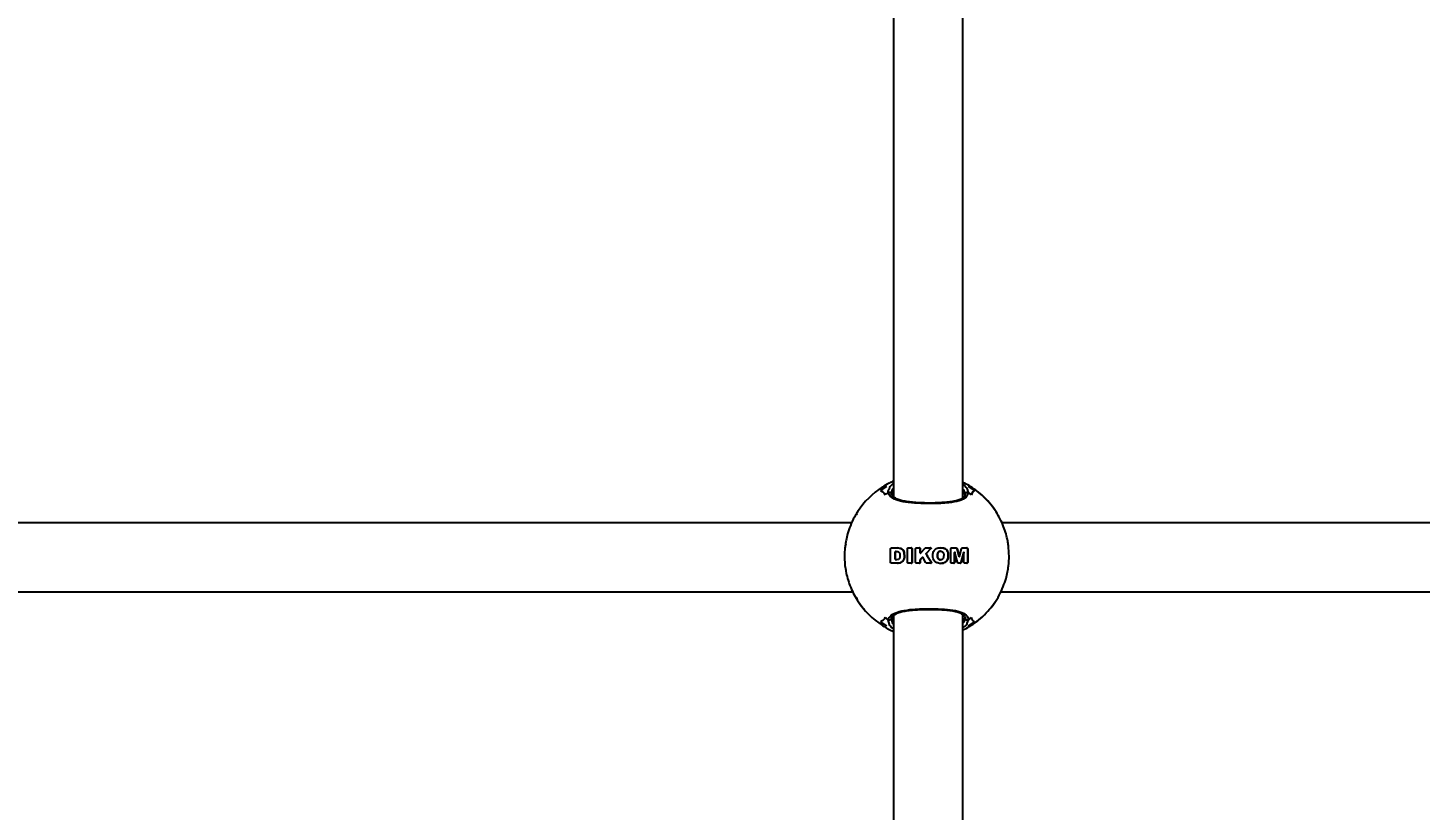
# Model space of a CAD drawing. Header units: millimetres. Extents: x -3650 to 2858, y -2899 to 2376.
# Drawn here: x -303.7 to 18, y 67.3 to 248.1 of the extents above; entities that cross this region are included whole.
import ezdxf

# ---------------------------------------------------------------- set-up
doc = ezdxf.new("R2010")
doc.units = ezdxf.units.MM
doc.layers.add('DIKOM_ОБЪЕКТ', color=7, linetype='Continuous')
doc.layers.add('DIKOM_РАЗМЕР_ЗОНА', color=7, linetype='Continuous')
doc.styles.add('style1', font='arial.ttf', dxfattribs={"width": 0.8})
doc.dimstyles.new('1-50', dxfattribs={"dimtxt": 300, "dimasz": 200, "dimexe": 100, "dimexo": 0, "dimgap": 100, "dimtad": 1, "dimdec": 0, "dimtxsty": 'style1', "dimcen": 0, "dimclrd": 7, "dimclre": 7, "dimadec": 1, "dimazin": 2, "dimtfac": 1, "dimtdec": 0, "dimtmove": 0, "dimatfit": 3, "dimfxl": 0, "dimlwd": 25, "dimlwe": 18, "dimarcsym": 0})

# ---------------------------------------------------------------- blocks, each defined once
blk = doc.blocks.new('*D1')
at = {"layer": 'Defpoints', "color": 0, "transparency": 16777216}
for p in [(-3199.48, 2375.76), (417.74, 2375.76), (57.96, -2124.24)]:
    blk.add_point(p, dxfattribs=at)
at = {"layer": 'DIKOM_РАЗМЕР_ЗОНА', "color": 7, "lineweight": 18, "transparency": 16777216}
for p, q in [((417.74, 2375.76), (-3299.48, 2375.76)), ((57.96, -2124.24), (-3299.48, -2124.24))]:
    blk.add_line(p, q, dxfattribs=at)
at = {"layer": 'DIKOM_РАЗМЕР_ЗОНА', "color": 7, "lineweight": 25, "transparency": 16777216}
blk.add_line((-3199.48, -1924.24), (-3199.48, 2175.76), dxfattribs=at)
at = {"layer": 'DIKOM_РАЗМЕР_ЗОНА', "color": 7, "transparency": 16777216}
for points in [[(-3232.81, 2175.76), (-3166.14, 2175.76), (-3199.48, 2375.76)], [(-3232.81, -1924.24), (-3166.14, -1924.24), (-3199.48, -2124.24)]]:
    blk.add_solid(points, dxfattribs=at)
at = {"layer": 'DIKOM_РАЗМЕР_ЗОНА', "color": 0, "transparency": 16777216, "insert": (-3452.65, 125.76), "char_height": 300, "attachment_point": 5, "rotation": 90, "style": 'style1'}
blk.add_mtext('4500', dxfattribs=at)

msp = doc.modelspace()

# ---------------------------------------------------------------- linework, layer by layer
at = {"layer": 'DIKOM_ОБЪЕКТ'}
for p, q in [((-103.67, 412.34), (-103.67, 139.7)), ((-87.67, 139.51), (-87.67, 412.53)), ((-104.13, 140.36), (-104.14, 140.55)), ((-87.17, 140.22), (-87.2, 140.31)), ((-86.69, 141.47), (-86.41, 140.7)), ((-112.15, 135.78), (-112.23, 135.52)), ((-111.88, 136.41), (-112.06, 136.13)), ((-111.99, 136.27), (-112.04, 136.11)), ((-113.33, 133.76), (-378.67, 133.76)), ((186.67, 133.76), (-78.67, 133.76)), ((-104.41, 127.78), (-104.31, 127.89)), ((-104.41, 124.61), (-104.41, 127.73)), ((-104.31, 127.89), (-104.2, 127.93)), ((-104.2, 127.93), (-104.11, 127.93)), ((-104.11, 127.93), (-102.77, 127.93)), ((-103.3, 126.94), (-103.3, 125.41)), ((-103.3, 125.41), (-103.3, 126.94)), ((-103.3, 126.94), (-103.3, 126.94)), ((-103.06, 127.14), (-103.06, 127.14)), ((-103.05, 127.14), (-102.87, 127.13)), ((-103.04, 127.14), (-103.04, 127.14)), ((-102.77, 127.93), (-102.06, 127.83)), ((-102.06, 127.83), (-102.77, 127.93)), ((-102.46, 126.98), (-102.37, 126.87)), ((-102.06, 127.83), (-101.91, 127.77)), ((-101.91, 127.77), (-102.06, 127.83)), ((-102.06, 127.83), (-102.06, 127.83)), ((-101.91, 127.77), (-101.39, 127.31)), ((-101.4, 127.31), (-101.91, 127.77)), ((-101.91, 127.77), (-101.91, 127.77)), ((-101.2, 126.87), (-101.4, 127.31)), ((-101.4, 127.31), (-101.39, 127.31)), ((-101.39, 127.31), (-101.2, 126.87)), ((-101.25, 125.31), (-101.12, 125.89)), ((-101.12, 125.89), (-101.24, 125.31)), ((-101.2, 126.87), (-101.12, 125.89)), ((-101.12, 125.89), (-101.2, 126.87)), ((-101.2, 126.87), (-101.2, 126.87)), ((-101.12, 125.89), (-101.12, 125.89)), ((-100.49, 124.61), (-100.49, 127.73)), ((-100.29, 127.93), (-99.59, 127.93)), ((-99.39, 127.73), (-99.39, 124.61)), ((-99.39, 124.61), (-99.39, 127.73)), ((-99.39, 127.73), (-99.39, 127.73)), ((-98.59, 124.61), (-98.59, 127.74)), ((-98.39, 127.93), (-97.7, 127.93)), ((-97.5, 127.73), (-97.5, 126.8)), ((-97.5, 126.8), (-97.5, 127.73)), ((-97.5, 127.73), (-97.5, 127.73)), ((-97.5, 126.8), (-97.5, 126.8)), ((-97.43, 126.73), (-97.42, 126.73)), ((-97.36, 126.76), (-96.48, 127.78)), ((-97.07, 125.71), (-97.36, 125.41)), ((-97.36, 125.41), (-97.07, 125.71)), ((-97.07, 125.71), (-97.07, 125.71)), ((-96.97, 125.76), (-96.97, 125.76)), ((-96.28, 124.59), (-96.84, 125.68)), ((-96.15, 127.93), (-95.11, 127.93)), ((-96.09, 126.44), (-96.09, 126.44)), ((-96.06, 126.75), (-95.05, 127.79)), ((-96.06, 126.75), (-96.05, 126.75)), ((-95.05, 127.79), (-96.05, 126.75)), ((-95.05, 127.79), (-95.05, 127.79)), ((-93.52, 126.53), (-93.52, 125.81)), ((-93.52, 126.53), (-93.52, 126.53)), ((-93.52, 125.81), (-93.52, 126.53)), ((-93.52, 125.81), (-93.4, 125.46)), ((-93.52, 125.81), (-93.52, 125.81)), ((-93.39, 125.46), (-93.52, 125.81)), ((-93.4, 125.46), (-93.39, 125.46)), ((-93.35, 126.94), (-93.35, 126.94)), ((-93.08, 127.13), (-93.08, 127.13)), ((-92.82, 127.18), (-92.82, 127.18)), ((-92.14, 127.91), (-92.81, 127.95)), ((-92.11, 125.81), (-92.23, 125.45)), ((-92.14, 127.91), (-92.14, 127.91)), ((-92.1, 126.45), (-92.11, 125.81)), ((-91.1, 126.87), (-91.1, 126.87)), ((-90.44, 124.61), (-90.44, 127.73)), ((-90.24, 127.93), (-89.23, 127.93)), ((-89.57, 124.61), (-89.57, 126.9)), ((-89.57, 126.9), (-89.56, 126.9)), ((-89.56, 126.9), (-89.56, 124.61)), ((-89.54, 126.92), (-89.54, 126.92)), ((-88.94, 124.61), (-89.51, 126.9)), ((-88.54, 125.98), (-88.99, 127.74)), ((-88.98, 127.74), (-88.53, 125.98)), ((-88.54, 125.98), (-88.53, 125.98)), ((-88.49, 125.95), (-88.49, 125.95)), ((-88.44, 125.98), (-88, 127.74)), ((-87.47, 126.9), (-88.05, 124.61)), ((-88.05, 124.61), (-87.47, 126.9)), ((-87.75, 127.93), (-86.75, 127.93)), ((-87.47, 126.9), (-87.47, 126.9)), ((-87.44, 126.92), (-87.45, 126.92)), ((-87.42, 124.61), (-87.42, 126.9)), ((-86.56, 127.73), (-86.55, 124.61)), ((-86.56, 124.61), (-86.56, 127.73)), ((-86.56, 127.73), (-86.56, 127.73)), ((-104.4, 124.56), (-104.41, 124.61)), ((-104.19, 124.42), (-104.32, 124.47)), ((-104.11, 124.41), (-104.19, 124.42)), ((-102.76, 124.41), (-104.11, 124.41)), ((-103.3, 125.41), (-103.3, 125.41)), ((-103.07, 125.21), (-103.07, 125.21)), ((-102.67, 125.24), (-103.05, 125.21)), ((-103.04, 125.21), (-103.04, 125.21)), ((-102.63, 124.42), (-102.76, 124.41)), ((-102.75, 124.41), (-102.63, 124.42)), ((-102.1, 124.51), (-102.63, 124.42)), ((-102.63, 124.42), (-102.11, 124.51)), ((-102.63, 124.42), (-102.63, 124.42)), ((-102.11, 124.51), (-102.1, 124.51)), ((-101.25, 125.31), (-101.24, 125.31)), ((-99.59, 124.41), (-100.29, 124.41)), ((-99.39, 124.61), (-99.39, 124.61)), ((-97.7, 124.41), (-98.39, 124.41)), ((-97.5, 125.07), (-97.5, 124.61)), ((-97.5, 124.61), (-97.5, 125.07)), ((-97.5, 125.07), (-97.5, 125.07)), ((-97.5, 124.61), (-97.5, 124.61)), ((-97.36, 125.41), (-97.36, 125.41)), ((-95.05, 124.41), (-95.99, 124.41)), ((-94.96, 124.58), (-94.96, 124.58)), ((-92.84, 125.16), (-92.83, 125.16)), ((-92.8, 124.35), (-92.13, 124.44)), ((-92.13, 124.44), (-92.13, 124.44)), ((-91.13, 125.4), (-91.12, 125.4)), ((-89.76, 124.41), (-90.24, 124.41)), ((-89.57, 124.61), (-89.56, 124.61)), ((-88.29, 124.41), (-88.69, 124.41)), ((-88.05, 124.61), (-88.05, 124.61)), ((-86.75, 124.41), (-87.23, 124.41)), ((-86.56, 124.61), (-86.55, 124.61)), ((-378.92, 117.76), (-113.11, 117.76)), ((-112.23, 116.52), (-112.15, 116.26)), ((-112.04, 115.93), (-111.99, 115.77)), ((-78.92, 117.76), (186.89, 117.76)), ((-104.61, 110.25), (-104.89, 111.34)), ((-104.09, 111.56), (-104.07, 111.48)), ((-103.67, 112.34), (-103.67, -160.3)), ((-87.67, -160.49), (-87.67, 112.53)), ((-87.2, 111.73), (-87.17, 111.82)), ((-86.41, 111.34), (-86.73, 110.53)), ((-85.84, 110.01), (-86.35, 109.94)), ((-85.76, 110.3), (-85.76, 110.02))]:
    msp.add_line(p, q, dxfattribs=at)
for centre, radius, start, end in [((-95.99, 126.03), 18.99, 122.6654, 147.3703), ((-95.83, 126.02), 18.67, 120.5919, 125.6266), ((-95.85, 126.02), 18.67, 54.3734, 59.4081), ((-96.01, 126.03), 19, 32.6309, 57.3335), ((-95.64, 126.02), 17.35, 122.2282, 125.0545), ((-95.7, 125.96), 17.41, 54.9553, 57.7708), ((-95.99, 126.01), 19, 212.6307, 237.3324), ((-96.01, 126.01), 19, 302.6687, 327.3681), ((-95.88, 125.95), 18.59, 234.3625, 239.4191), ((-95.6, 126.07), 17.41, 234.9436, 237.7604), ((-95.73, 126.12), 17.47, 302.2403, 305.0469), ((-95.81, 125.95), 18.59, 300.5809, 305.6375)]:
    msp.add_arc(centre, radius, start, end, dxfattribs=at)
for points, knots in [([(-103.67, 143.36), (-104.01, 143.22), (-104.96, 142.84), (-105.82, 142.28), (-106.37, 141.92)], [0, 0, 0, 0, 0.361704, 1, 1, 1, 1]), ([(-104.89, 140.7), (-104.9, 140.74), (-104.96, 141.11), (-104.75, 141.5), (-104.56, 141.85)], [0, 0, 0, 0, 0.112862, 1, 1, 1, 1]), ([(-104.56, 141.85), (-104.54, 141.94), (-104.47, 142.26), (-104, 142.57), (-103.67, 142.79)], [0, 0, 0, 0, 0.28363, 1, 1, 1, 1]), ([(-103.67, 141.78), (-103.7, 141.75), (-104.17, 141.35), (-104.14, 140.93), (-104.12, 140.54)], [0, 0, 0, 0, 0.071306, 1, 1, 1, 1]), ([(-85.83, 142.04), (-85.94, 142.12), (-86.51, 142.53), (-87.15, 142.83), (-87.67, 143.07)], [0, 0, 0, 0, 0.19106, 1, 1, 1, 1]), ([(-87.67, 142.57), (-87.31, 142.31), (-86.81, 141.94), (-86.71, 141.57), (-86.69, 141.47)], [0, 0, 0, 0, 0.711228, 1, 1, 1, 1]), ([(-76.99, 126.02), (-77.02, 126.85), (-77.07, 128.01), (-77.34, 129.72), (-77.68, 131.18), (-78.24, 132.88), (-79.01, 134.61), (-80, 136.34), (-81.21, 138.02), (-82.65, 139.6), (-84.19, 140.97), (-85.31, 141.71), (-85.83, 142.04)], [0, 0, 0, 0, 0.129766, 0.183149, 0.271798, 0.364324, 0.464037, 0.568646, 0.677258, 0.789171, 0.903896, 1, 1, 1, 1]), ([(-106.71, 141.2), (-106.53, 141.12), (-106.15, 140.96), (-105.79, 140.47), (-105.6, 140.22)], [0, 0, 0, 0, 0.49657, 1, 1, 1, 1]), ([(-105.6, 140.22), (-105.78, 140.47), (-106.15, 140.96), (-106.52, 141.12), (-106.71, 141.2)], [0, 0, 0, 0, 0.496482, 1, 1, 1, 1]), ([(-104.16, 140.38), (-104.16, 140.39), (-104.17, 140.47), (-104.25, 140.59), (-104.39, 140.71), (-104.56, 140.77), (-104.73, 140.77), (-104.83, 140.73), (-104.88, 140.7), (-104.89, 140.7)], [0, 0, 0, 0, 0.031893, 0.241152, 0.444815, 0.634216, 0.810292, 0.979985, 1, 1, 1, 1]), ([(-104.89, 140.7), (-104.84, 140.72), (-104.75, 140.77), (-104.58, 140.77), (-104.43, 140.73), (-104.29, 140.64), (-104.19, 140.5), (-104.14, 140.35), (-104.13, 140.26), (-104.13, 140.22)], [0, 0, 0, 0, 0.145424, 0.290806, 0.434621, 0.582097, 0.738533, 0.906205, 1, 1, 1, 1]), ([(-86.41, 140.7), (-86.51, 140.32), (-86.71, 139.56), (-88.35, 138.77), (-90.55, 138.38), (-93.08, 138.19), (-95.83, 138.14), (-98.9, 138.25), (-101.6, 138.56), (-103.62, 139.17), (-104.64, 139.94), (-104.83, 140.5), (-104.89, 140.7)], [0, 0, 0, 0, 0.111434, 0.22936, 0.339014, 0.410112, 0.516711, 0.623258, 0.729393, 0.834803, 0.941413, 1, 1, 1, 1]), ([(-95.5, 138.3), (-95.57, 138.3), (-96.18, 138.3), (-97.35, 138.33), (-98.93, 138.42), (-100.39, 138.58), (-101.66, 138.81), (-102.69, 139.12), (-103.46, 139.49), (-103.93, 139.9), (-104.13, 140.17), (-104.13, 140.34), (-104.13, 140.36)], [0, 0, 0, 0, 0.014273, 0.137226, 0.259484, 0.380698, 0.501412, 0.620166, 0.738564, 0.856338, 0.978306, 1, 1, 1, 1]), ([(-87.2, 140.19), (-87.2, 140.14), (-87.21, 139.96), (-87.41, 139.68), (-87.9, 139.3), (-88.68, 138.96), (-89.74, 138.7), (-91.02, 138.5), (-92.47, 138.38), (-93.99, 138.31), (-95.02, 138.3), (-95.5, 138.3)], [0, 0, 0, 0, 0.050539, 0.174305, 0.287663, 0.408262, 0.528488, 0.6474, 0.76978, 0.89136, 1, 1, 1, 1]), ([(-87.2, 140.31), (-87.19, 140.66), (-87.19, 141.06), (-87.62, 141.46), (-87.67, 141.5)], [0, 0, 0, 0, 0.884631, 1, 1, 1, 1]), ([(-86.41, 140.7), (-86.46, 140.72), (-86.55, 140.77), (-86.72, 140.77), (-86.87, 140.73), (-87.01, 140.64), (-87.11, 140.5), (-87.16, 140.35), (-87.17, 140.26), (-87.17, 140.22)], [0, 0, 0, 0, 0.145332, 0.290723, 0.434652, 0.582137, 0.738517, 0.906199, 1, 1, 1, 1]), ([(-87.17, 140.22), (-87.16, 140.29), (-87.15, 140.42), (-87.05, 140.59), (-86.91, 140.71), (-86.74, 140.77), (-86.57, 140.77), (-86.47, 140.73), (-86.42, 140.7), (-86.41, 140.7)], [0, 0, 0, 0, 0.177696, 0.355461, 0.528473, 0.689368, 0.838835, 0.983091, 1, 1, 1, 1]), ([(-85.7, 140.22), (-85.58, 140.47), (-85.34, 140.96), (-85.1, 141.12), (-84.98, 141.2)], [0, 0, 0, 0, 0.496482, 1, 1, 1, 1]), ([(-84.98, 141.2), (-85.1, 141.12), (-85.34, 140.96), (-85.58, 140.47), (-85.7, 140.22)], [0, 0, 0, 0, 0.49657, 1, 1, 1, 1]), ([(-112.06, 136.13), (-112.29, 135.77), (-112.92, 134.8), (-113.67, 133.13), (-114.28, 131.32), (-114.63, 129.93), (-114.74, 129.17), (-114.78, 128.91)], [0, 0, 0, 0, 0.164442, 0.445198, 0.703329, 0.900364, 1, 1, 1, 1]), ([(-114.73, 128.9), (-114.8, 128.58), (-114.99, 127.69), (-115.02, 125.7), (-114.97, 123.92), (-114.75, 122.99), (-114.73, 122.89)], [0, 0, 0, 0, 0.172979, 0.481715, 0.944279, 1, 1, 1, 1]), ([(-104.41, 127.73), (-104.41, 127.74), (-104.41, 127.76), (-104.41, 127.78), (-104.41, 127.78)], [0, 0, 0, 0, 0.536755, 1, 1, 1, 1]), ([(-103.05, 127.14), (-103.09, 127.13), (-103.16, 127.13), (-103.23, 127.08), (-103.28, 127.01), (-103.3, 126.96), (-103.3, 126.94)], [0, 0, 0, 0, 0.32371, 0.603377, 0.807559, 1, 1, 1, 1]), ([(-103.3, 126.94), (-103.29, 126.96), (-103.28, 127.01), (-103.24, 127.07), (-103.18, 127.11), (-103.11, 127.14), (-103.07, 127.14), (-103.05, 127.14)], [0, 0, 0, 0, 0.193598, 0.386621, 0.591801, 0.825375, 1, 1, 1, 1]), ([(-102.87, 127.13), (-102.77, 127.11), (-102.62, 127.08), (-102.5, 127), (-102.46, 126.98)], [0, 0, 0, 0, 0.70916, 1, 1, 1, 1]), ([(-102.27, 125.66), (-102.29, 125.6), (-102.31, 125.52), (-102.36, 125.45), (-102.38, 125.43)], [0, 0, 0, 0, 0.688519, 1, 1, 1, 1]), ([(-102.37, 126.87), (-102.33, 126.8), (-102.28, 126.71), (-102.26, 126.61), (-102.26, 126.59)], [0, 0, 0, 0, 0.78601, 1, 1, 1, 1]), ([(-102.26, 126.59), (-102.24, 126.33), (-102.21, 126.02), (-102.26, 125.71), (-102.27, 125.66)], [0, 0, 0, 0, 0.82795, 1, 1, 1, 1]), ([(-100.49, 127.73), (-100.49, 127.76), (-100.48, 127.8), (-100.45, 127.86), (-100.4, 127.9), (-100.34, 127.93), (-100.3, 127.93), (-100.29, 127.93)], [0, 0, 0, 0, 0.210795, 0.4216, 0.633184, 0.854192, 1, 1, 1, 1]), ([(-99.39, 127.73), (-99.4, 127.76), (-99.4, 127.8), (-99.44, 127.86), (-99.5, 127.91), (-99.55, 127.93), (-99.59, 127.93), (-99.6, 127.93)], [0, 0, 0, 0, 0.219399, 0.438667, 0.666464, 0.90386, 1, 1, 1, 1]), ([(-99.59, 127.93), (-99.57, 127.93), (-99.52, 127.92), (-99.45, 127.88), (-99.41, 127.82), (-99.39, 127.77), (-99.39, 127.74), (-99.39, 127.73)], [0, 0, 0, 0, 0.241162, 0.481971, 0.722291, 0.953796, 1, 1, 1, 1]), ([(-98.59, 127.74), (-98.59, 127.76), (-98.59, 127.8), (-98.55, 127.86), (-98.51, 127.9), (-98.45, 127.93), (-98.41, 127.93), (-98.39, 127.93)], [0, 0, 0, 0, 0.207845, 0.416015, 0.622503, 0.831097, 1, 1, 1, 1]), ([(-97.7, 127.93), (-97.68, 127.93), (-97.63, 127.92), (-97.57, 127.89), (-97.52, 127.83), (-97.5, 127.78), (-97.5, 127.74), (-97.5, 127.73)], [0, 0, 0, 0, 0.229046, 0.457911, 0.688228, 0.917247, 1, 1, 1, 1]), ([(-97.5, 127.73), (-97.51, 127.76), (-97.51, 127.8), (-97.55, 127.87), (-97.61, 127.91), (-97.66, 127.93), (-97.69, 127.93), (-97.7, 127.93)], [0, 0, 0, 0, 0.224388, 0.448663, 0.676062, 0.906253, 1, 1, 1, 1]), ([(-97.5, 126.8), (-97.49, 126.8), (-97.49, 126.78), (-97.48, 126.76), (-97.47, 126.74), (-97.44, 126.73), (-97.42, 126.73), (-97.39, 126.73), (-97.38, 126.74), (-97.37, 126.75), (-97.36, 126.76)], [0, 0, 0, 0, 0.130932, 0.26179, 0.394537, 0.527876, 0.662758, 0.79739, 0.931252, 1, 1, 1, 1]), ([(-97.43, 126.73), (-97.43, 126.73), (-97.44, 126.73), (-97.46, 126.73), (-97.48, 126.75), (-97.49, 126.77), (-97.5, 126.79), (-97.5, 126.8), (-97.5, 126.8)], [0, 0, 0, 0, 0.053813, 0.263313, 0.473937, 0.68415, 0.89235, 1, 1, 1, 1]), ([(-96.84, 125.68), (-96.85, 125.69), (-96.87, 125.72), (-96.91, 125.75), (-96.96, 125.76), (-97.01, 125.75), (-97.04, 125.74), (-97.06, 125.72), (-97.07, 125.71)], [0, 0, 0, 0, 0.179988, 0.359914, 0.540863, 0.723386, 0.906539, 1, 1, 1, 1]), ([(-97.07, 125.71), (-97.06, 125.72), (-97.03, 125.75), (-97, 125.76), (-96.97, 125.76), (-96.97, 125.76)], [0, 0, 0, 0, 0.431018, 0.863031, 1, 1, 1, 1]), ([(-96.48, 127.78), (-96.44, 127.82), (-96.36, 127.89), (-96.24, 127.93), (-96.17, 127.93), (-96.15, 127.93)], [0, 0, 0, 0, 0.427664, 0.855237, 1, 1, 1, 1]), ([(-96.09, 126.44), (-96.1, 126.47), (-96.13, 126.52), (-96.13, 126.62), (-96.1, 126.7), (-96.07, 126.74), (-96.06, 126.75)], [0, 0, 0, 0, 0.274156, 0.548396, 0.822467, 1, 1, 1, 1]), ([(-96.05, 126.75), (-96.07, 126.73), (-96.11, 126.68), (-96.13, 126.58), (-96.12, 126.5), (-96.1, 126.46), (-96.09, 126.44)], [0, 0, 0, 0, 0.273565, 0.546937, 0.820653, 1, 1, 1, 1]), ([(-96.09, 126.44), (-95.9, 126.13), (-95.52, 125.51), (-95.14, 124.89), (-94.96, 124.58)], [0, 0, 0, 0, 0.498613, 1, 1, 1, 1]), ([(-94.96, 124.58), (-95.15, 124.89), (-95.52, 125.51), (-95.9, 126.13), (-96.09, 126.44)], [0, 0, 0, 0, 0.498624, 1, 1, 1, 1]), ([(-95.11, 127.93), (-95.1, 127.93), (-95.08, 127.93), (-95.06, 127.91), (-95.04, 127.89), (-95.03, 127.86), (-95.02, 127.84), (-95.03, 127.81), (-95.04, 127.8), (-95.05, 127.79)], [0, 0, 0, 0, 0.147035, 0.294418, 0.441667, 0.590291, 0.739832, 0.889936, 1, 1, 1, 1]), ([(-95.05, 127.79), (-95.05, 127.8), (-95.03, 127.81), (-95.03, 127.84), (-95.03, 127.87), (-95.04, 127.9), (-95.07, 127.92), (-95.09, 127.93), (-95.11, 127.93), (-95.11, 127.93)], [0, 0, 0, 0, 0.149024, 0.298654, 0.448431, 0.598717, 0.747911, 0.896216, 1, 1, 1, 1]), ([(-94.54, 125.5), (-94.58, 125.85), (-94.64, 126.31), (-94.56, 126.75), (-94.54, 126.85)], [0, 0, 0, 0, 0.776361, 1, 1, 1, 1]), ([(-94.54, 126.85), (-94.48, 127.02), (-94.35, 127.34), (-94, 127.69), (-93.72, 127.82), (-93.58, 127.88)], [0, 0, 0, 0, 0.356973, 0.695153, 1, 1, 1, 1]), ([(-93.68, 124.51), (-93.82, 124.57), (-94.1, 124.71), (-94.4, 125.07), (-94.49, 125.36), (-94.54, 125.5)], [0, 0, 0, 0, 0.337021, 0.674134, 1, 1, 1, 1]), ([(-93.58, 127.88), (-93.27, 127.94), (-92.78, 128.04), (-92.31, 127.94), (-92.14, 127.91)], [0, 0, 0, 0, 0.646386, 1, 1, 1, 1]), ([(-93.35, 126.94), (-93.4, 126.85), (-93.48, 126.72), (-93.51, 126.58), (-93.52, 126.53)], [0, 0, 0, 0, 0.667172, 1, 1, 1, 1]), ([(-93.52, 126.53), (-93.49, 126.62), (-93.46, 126.77), (-93.37, 126.9), (-93.35, 126.94)], [0, 0, 0, 0, 0.66713, 1, 1, 1, 1]), ([(-93.4, 125.46), (-93.35, 125.4), (-93.25, 125.28), (-93.05, 125.18), (-92.9, 125.17), (-92.84, 125.16)], [0, 0, 0, 0, 0.346881, 0.693692, 1, 1, 1, 1]), ([(-92.77, 125.16), (-92.85, 125.16), (-93, 125.16), (-93.22, 125.27), (-93.34, 125.38), (-93.39, 125.45), (-93.39, 125.46)], [0, 0, 0, 0, 0.320706, 0.641466, 0.96102, 1, 1, 1, 1]), ([(-93.08, 127.13), (-93.15, 127.09), (-93.25, 127.04), (-93.33, 126.96), (-93.35, 126.94)], [0, 0, 0, 0, 0.699076, 1, 1, 1, 1]), ([(-93.35, 126.94), (-93.29, 126.99), (-93.21, 127.07), (-93.11, 127.11), (-93.08, 127.13)], [0, 0, 0, 0, 0.698839, 1, 1, 1, 1]), ([(-93.08, 127.13), (-93, 127.15), (-92.86, 127.19), (-92.72, 127.17), (-92.66, 127.16)], [0, 0, 0, 0, 0.581659, 1, 1, 1, 1]), ([(-92.82, 127.17), (-92.85, 127.17), (-92.94, 127.18), (-93.02, 127.15), (-93.08, 127.13)], [0, 0, 0, 0, 0.328812, 1, 1, 1, 1]), ([(-92.23, 125.45), (-92.28, 125.4), (-92.37, 125.28), (-92.57, 125.18), (-92.71, 125.17), (-92.77, 125.16)], [0, 0, 0, 0, 0.348098, 0.69627, 1, 1, 1, 1]), ([(-92.66, 127.16), (-92.57, 127.12), (-92.43, 127.07), (-92.32, 126.97), (-92.28, 126.94)], [0, 0, 0, 0, 0.662476, 1, 1, 1, 1]), ([(-92.28, 126.94), (-92.23, 126.86), (-92.13, 126.71), (-92.11, 126.53), (-92.1, 126.45)], [0, 0, 0, 0, 0.549128, 1, 1, 1, 1]), ([(-92.14, 127.91), (-91.98, 127.84), (-91.66, 127.72), (-91.29, 127.34), (-91.16, 127.03), (-91.1, 126.87)], [0, 0, 0, 0, 0.338137, 0.676336, 1, 1, 1, 1]), ([(-91.1, 126.87), (-91.16, 127.03), (-91.29, 127.35), (-91.67, 127.72), (-91.98, 127.84), (-92.14, 127.91)], [0, 0, 0, 0, 0.330509, 0.660941, 1, 1, 1, 1]), ([(-91.13, 125.4), (-91.07, 125.76), (-90.99, 126.25), (-91.08, 126.74), (-91.1, 126.87)], [0, 0, 0, 0, 0.724739, 1, 1, 1, 1]), ([(-91.1, 126.87), (-91.05, 126.51), (-90.99, 126.02), (-91.09, 125.53), (-91.12, 125.4)], [0, 0, 0, 0, 0.724328, 1, 1, 1, 1]), ([(-90.44, 127.73), (-90.44, 127.76), (-90.44, 127.8), (-90.41, 127.85), (-90.37, 127.9), (-90.31, 127.93), (-90.27, 127.93), (-90.24, 127.93)], [0, 0, 0, 0, 0.190852, 0.381589, 0.58069, 0.790963, 1, 1, 1, 1]), ([(-89.57, 126.9), (-89.57, 126.9), (-89.56, 126.9), (-89.56, 126.91), (-89.55, 126.92), (-89.55, 126.92), (-89.54, 126.92), (-89.54, 126.92)], [0, 0, 0, 0, 0.226629, 0.453961, 0.69447, 0.949456, 1, 1, 1, 1]), ([(-89.51, 126.9), (-89.52, 126.9), (-89.52, 126.91), (-89.53, 126.91), (-89.53, 126.92), (-89.54, 126.92), (-89.55, 126.91), (-89.56, 126.91), (-89.56, 126.9), (-89.56, 126.9), (-89.56, 126.9)], [0, 0, 0, 0, 0.125361, 0.248839, 0.379589, 0.519644, 0.664849, 0.811758, 0.948376, 1, 1, 1, 1]), ([(-89.23, 127.93), (-89.2, 127.93), (-89.14, 127.92), (-89.06, 127.87), (-89, 127.81), (-88.99, 127.76), (-88.98, 127.74)], [0, 0, 0, 0, 0.285079, 0.570693, 0.836757, 1, 1, 1, 1]), ([(-88.49, 125.95), (-88.49, 125.95), (-88.5, 125.95), (-88.51, 125.95), (-88.53, 125.96), (-88.54, 125.97), (-88.54, 125.98), (-88.54, 125.98)], [0, 0, 0, 0, 0.01937, 0.319159, 0.618191, 0.89508, 1, 1, 1, 1]), ([(-88.53, 125.98), (-88.53, 125.98), (-88.53, 125.97), (-88.52, 125.96), (-88.5, 125.95), (-88.48, 125.95), (-88.47, 125.95), (-88.45, 125.96), (-88.44, 125.97), (-88.44, 125.98), (-88.44, 125.98)], [0, 0, 0, 0, 0.120302, 0.241332, 0.369741, 0.510687, 0.660648, 0.810032, 0.947787, 1, 1, 1, 1]), ([(-88, 127.74), (-87.98, 127.77), (-87.95, 127.83), (-87.88, 127.9), (-87.81, 127.93), (-87.76, 127.93), (-87.75, 127.93)], [0, 0, 0, 0, 0.289643, 0.578406, 0.898345, 1, 1, 1, 1]), ([(-87.42, 126.9), (-87.42, 126.9), (-87.42, 126.9), (-87.43, 126.91), (-87.43, 126.91), (-87.44, 126.92), (-87.45, 126.92), (-87.46, 126.91), (-87.47, 126.91), (-87.47, 126.9), (-87.47, 126.9)], [0, 0, 0, 0, 0.113729, 0.227702, 0.348102, 0.485867, 0.640481, 0.805585, 0.964667, 1, 1, 1, 1]), ([(-87.47, 126.9), (-87.47, 126.9), (-87.47, 126.91), (-87.46, 126.91), (-87.45, 126.92), (-87.45, 126.92), (-87.45, 126.92)], [0, 0, 0, 0, 0.296173, 0.590409, 0.919466, 1, 1, 1, 1]), ([(-86.56, 127.73), (-86.56, 127.75), (-86.57, 127.79), (-86.6, 127.85), (-86.64, 127.89), (-86.69, 127.92), (-86.73, 127.93), (-86.76, 127.93)], [0, 0, 0, 0, 0.180163, 0.359961, 0.545101, 0.754395, 1, 1, 1, 1]), ([(-86.75, 127.93), (-86.72, 127.93), (-86.67, 127.92), (-86.61, 127.87), (-86.57, 127.81), (-86.56, 127.76), (-86.56, 127.74), (-86.56, 127.73)], [0, 0, 0, 0, 0.322334, 0.547404, 0.773833, 0.968939, 1, 1, 1, 1]), ([(-85.83, 110), (-85.66, 110.1), (-84.83, 110.58), (-83.49, 111.68), (-81.84, 113.27), (-80.42, 115.06), (-79.24, 116.96), (-78.34, 118.91), (-77.72, 120.72), (-77.34, 122.34), (-77.06, 124.05), (-77.02, 125.28), (-76.99, 126.02)], [0, 0, 0, 0, 0.030462, 0.151108, 0.271212, 0.390419, 0.508026, 0.622279, 0.727318, 0.807501, 0.883349, 1, 1, 1, 1]), ([(-114.74, 122.89), (-114.73, 122.77), (-114.62, 122.1), (-114.32, 120.86), (-113.76, 119.16), (-113.03, 117.48), (-112.39, 116.42), (-112.08, 115.9)], [0, 0, 0, 0, 0.046697, 0.27164, 0.506407, 0.759423, 1, 1, 1, 1]), ([(-104.32, 124.47), (-104.34, 124.48), (-104.37, 124.51), (-104.39, 124.55), (-104.4, 124.56)], [0, 0, 0, 0, 0.555502, 1, 1, 1, 1]), ([(-103.3, 125.41), (-103.3, 125.39), (-103.29, 125.34), (-103.25, 125.28), (-103.19, 125.24), (-103.13, 125.21), (-103.09, 125.21), (-103.07, 125.21)], [0, 0, 0, 0, 0.195134, 0.389533, 0.596443, 0.832212, 1, 1, 1, 1]), ([(-103.05, 125.21), (-103.08, 125.21), (-103.15, 125.22), (-103.23, 125.27), (-103.28, 125.33), (-103.29, 125.38), (-103.3, 125.41), (-103.3, 125.41)], [0, 0, 0, 0, 0.309834, 0.579089, 0.779573, 0.961002, 1, 1, 1, 1]), ([(-102.38, 125.43), (-102.43, 125.37), (-102.52, 125.29), (-102.63, 125.25), (-102.67, 125.24)], [0, 0, 0, 0, 0.617385, 1, 1, 1, 1]), ([(-102.11, 124.51), (-101.93, 124.6), (-101.58, 124.78), (-101.36, 125.13), (-101.25, 125.31)], [0, 0, 0, 0, 0.489754, 1, 1, 1, 1]), ([(-101.24, 125.31), (-101.34, 125.15), (-101.53, 124.84), (-101.87, 124.61), (-102.06, 124.53), (-102.1, 124.51)], [0, 0, 0, 0, 0.44543, 0.889273, 1, 1, 1, 1]), ([(-100.29, 124.41), (-100.31, 124.42), (-100.36, 124.42), (-100.42, 124.45), (-100.46, 124.5), (-100.49, 124.56), (-100.49, 124.6), (-100.49, 124.61)], [0, 0, 0, 0, 0.22034, 0.441103, 0.651333, 0.847987, 1, 1, 1, 1]), ([(-99.39, 124.61), (-99.39, 124.59), (-99.4, 124.55), (-99.43, 124.49), (-99.48, 124.44), (-99.54, 124.42), (-99.57, 124.41), (-99.59, 124.41)], [0, 0, 0, 0, 0.206416, 0.412415, 0.625759, 0.848857, 1, 1, 1, 1]), ([(-99.59, 124.41), (-99.57, 124.42), (-99.52, 124.42), (-99.46, 124.46), (-99.42, 124.51), (-99.39, 124.57), (-99.39, 124.6), (-99.39, 124.61)], [0, 0, 0, 0, 0.228815, 0.457712, 0.685404, 0.905042, 1, 1, 1, 1]), ([(-98.39, 124.41), (-98.41, 124.41), (-98.46, 124.42), (-98.52, 124.45), (-98.56, 124.5), (-98.59, 124.55), (-98.59, 124.59), (-98.59, 124.61)], [0, 0, 0, 0, 0.208593, 0.417204, 0.621486, 0.820833, 1, 1, 1, 1]), ([(-97.5, 124.61), (-97.5, 124.59), (-97.5, 124.55), (-97.54, 124.49), (-97.59, 124.44), (-97.64, 124.42), (-97.68, 124.41), (-97.7, 124.41)], [0, 0, 0, 0, 0.209349, 0.418343, 0.630383, 0.8456, 1, 1, 1, 1]), ([(-97.7, 124.41), (-97.68, 124.42), (-97.63, 124.42), (-97.57, 124.45), (-97.53, 124.5), (-97.5, 124.56), (-97.5, 124.6), (-97.5, 124.61)], [0, 0, 0, 0, 0.214849, 0.42971, 0.645781, 0.860432, 1, 1, 1, 1]), ([(-97.36, 125.41), (-97.39, 125.37), (-97.46, 125.3), (-97.49, 125.17), (-97.5, 125.09), (-97.5, 125.07)], [0, 0, 0, 0, 0.405023, 0.809848, 1, 1, 1, 1]), ([(-97.5, 125.07), (-97.5, 125.12), (-97.49, 125.22), (-97.43, 125.34), (-97.38, 125.4), (-97.36, 125.41)], [0, 0, 0, 0, 0.400841, 0.801678, 1, 1, 1, 1]), ([(-95.99, 124.41), (-96.03, 124.42), (-96.11, 124.43), (-96.21, 124.49), (-96.26, 124.56), (-96.28, 124.59)], [0, 0, 0, 0, 0.330778, 0.661392, 1, 1, 1, 1]), ([(-95.06, 124.41), (-95.04, 124.42), (-95.02, 124.42), (-94.98, 124.44), (-94.96, 124.48), (-94.95, 124.51), (-94.95, 124.55), (-94.96, 124.57), (-94.96, 124.58)], [0, 0, 0, 0, 0.171578, 0.343391, 0.515175, 0.687896, 0.861288, 1, 1, 1, 1]), ([(-94.96, 124.58), (-94.95, 124.57), (-94.94, 124.55), (-94.94, 124.51), (-94.96, 124.47), (-94.99, 124.44), (-95.02, 124.42), (-95.04, 124.42), (-95.05, 124.41)], [0, 0, 0, 0, 0.173544, 0.34754, 0.521373, 0.694774, 0.867523, 1, 1, 1, 1]), ([(-92.13, 124.44), (-92.37, 124.39), (-92.89, 124.29), (-93.41, 124.43), (-93.68, 124.51)], [0, 0, 0, 0, 0.468637, 1, 1, 1, 1]), ([(-91.12, 125.4), (-91.2, 125.23), (-91.37, 124.91), (-91.75, 124.59), (-92.02, 124.48), (-92.13, 124.44)], [0, 0, 0, 0, 0.378615, 0.757067, 1, 1, 1, 1]), ([(-92.13, 124.44), (-91.96, 124.51), (-91.63, 124.66), (-91.29, 125.03), (-91.17, 125.3), (-91.13, 125.4)], [0, 0, 0, 0, 0.385596, 0.771302, 1, 1, 1, 1]), ([(-90.24, 124.41), (-90.27, 124.42), (-90.31, 124.42), (-90.37, 124.46), (-90.42, 124.51), (-90.44, 124.57), (-90.44, 124.6), (-90.44, 124.61)], [0, 0, 0, 0, 0.228474, 0.456967, 0.683532, 0.900239, 1, 1, 1, 1]), ([(-89.77, 124.41), (-89.74, 124.41), (-89.7, 124.42), (-89.64, 124.45), (-89.6, 124.5), (-89.57, 124.56), (-89.57, 124.6), (-89.57, 124.61)], [0, 0, 0, 0, 0.217267, 0.434656, 0.640693, 0.831437, 1, 1, 1, 1]), ([(-89.56, 124.61), (-89.57, 124.59), (-89.57, 124.55), (-89.59, 124.5), (-89.63, 124.45), (-89.68, 124.42), (-89.73, 124.41), (-89.76, 124.41), (-89.76, 124.41)], [0, 0, 0, 0, 0.18187, 0.363609, 0.54548, 0.735031, 0.937682, 1, 1, 1, 1]), ([(-88.69, 124.41), (-88.72, 124.42), (-88.78, 124.42), (-88.86, 124.47), (-88.92, 124.54), (-88.93, 124.59), (-88.94, 124.61)], [0, 0, 0, 0, 0.283999, 0.56806, 0.844261, 1, 1, 1, 1]), ([(-88.3, 124.41), (-88.27, 124.42), (-88.21, 124.42), (-88.13, 124.47), (-88.07, 124.54), (-88.06, 124.59), (-88.05, 124.61)], [0, 0, 0, 0, 0.28207, 0.564638, 0.822631, 1, 1, 1, 1]), ([(-88.05, 124.61), (-88.06, 124.58), (-88.07, 124.53), (-88.12, 124.47), (-88.19, 124.43), (-88.25, 124.41), (-88.28, 124.41), (-88.29, 124.41)], [0, 0, 0, 0, 0.216929, 0.433091, 0.660083, 0.912397, 1, 1, 1, 1]), ([(-87.23, 124.41), (-87.26, 124.42), (-87.31, 124.43), (-87.38, 124.49), (-87.41, 124.55), (-87.42, 124.59), (-87.42, 124.61)], [0, 0, 0, 0, 0.321012, 0.609213, 0.826661, 1, 1, 1, 1]), ([(-86.55, 124.61), (-86.56, 124.6), (-86.56, 124.56), (-86.58, 124.5), (-86.62, 124.46), (-86.67, 124.43), (-86.72, 124.41), (-86.74, 124.41), (-86.75, 124.41)], [0, 0, 0, 0, 0.169277, 0.338164, 0.511553, 0.706718, 0.934125, 1, 1, 1, 1]), ([(-86.75, 124.41), (-86.73, 124.42), (-86.68, 124.42), (-86.61, 124.47), (-86.57, 124.52), (-86.56, 124.58), (-86.56, 124.61), (-86.56, 124.61)], [0, 0, 0, 0, 0.300941, 0.521281, 0.742942, 0.931182, 1, 1, 1, 1]), ([(-112.08, 115.9), (-112.05, 115.85), (-111.68, 115.19), (-111.08, 114.39), (-110.45, 113.7), (-110.29, 113.53)], [0, 0, 0, 0, 0.062749, 0.758348, 1, 1, 1, 1]), ([(-104.89, 111.34), (-104.88, 111.4), (-104.77, 111.88), (-104.05, 112.68), (-101.99, 113.4), (-99.55, 113.73), (-96.89, 113.87), (-94.11, 113.89), (-91.16, 113.74), (-88.72, 113.36), (-87.06, 112.68), (-86.46, 111.94), (-86.42, 111.46), (-86.41, 111.34)], [0, 0, 0, 0, 0.01618, 0.139895, 0.255657, 0.36406, 0.435114, 0.541735, 0.648231, 0.754187, 0.859595, 0.967105, 1, 1, 1, 1]), ([(-104.06, 111.84), (-104.03, 111.92), (-103.97, 112.11), (-103.58, 112.46), (-102.91, 112.83), (-101.95, 113.16), (-100.75, 113.41), (-99.34, 113.58), (-97.79, 113.69), (-96.69, 113.73), (-96.12, 113.73), (-96.1, 113.73)], [0, 0, 0, 0, 0.077583, 0.206862, 0.330325, 0.461858, 0.594337, 0.726336, 0.861281, 0.995181, 1, 1, 1, 1]), ([(-96.1, 113.73), (-95.57, 113.74), (-94.48, 113.74), (-92.89, 113.69), (-91.38, 113.58), (-90.04, 113.4), (-88.92, 113.15), (-88.07, 112.83), (-87.5, 112.46), (-87.23, 112.07), (-87.13, 111.87), (-87.17, 111.71), (-87.17, 111.71)], [0, 0, 0, 0, 0.108838, 0.222122, 0.334392, 0.445412, 0.555649, 0.663691, 0.771983, 0.880325, 0.998514, 1, 1, 1, 1]), ([(-105.6, 111.82), (-105.78, 111.57), (-106.15, 111.08), (-106.52, 110.92), (-106.71, 110.84)], [0, 0, 0, 0, 0.496486, 1, 1, 1, 1]), ([(-105.6, 111.82), (-105.78, 111.57), (-106.15, 111.08), (-106.52, 110.92), (-106.71, 110.84)], [0, 0, 0, 0, 0.496486, 1, 1, 1, 1]), ([(-106.37, 110.13), (-106.19, 110), (-105.4, 109.45), (-104.49, 108.95), (-103.72, 108.66), (-103.67, 108.64)], [0, 0, 0, 0, 0.204626, 0.943969, 1, 1, 1, 1]), ([(-104.89, 111.34), (-104.84, 111.32), (-104.75, 111.27), (-104.58, 111.27), (-104.43, 111.31), (-104.29, 111.4), (-104.19, 111.54), (-104.14, 111.69), (-104.13, 111.78), (-104.13, 111.82)], [0, 0, 0, 0, 0.145414, 0.290786, 0.434591, 0.58212, 0.738545, 0.906103, 1, 1, 1, 1]), ([(-104.13, 111.82), (-104.14, 111.75), (-104.15, 111.62), (-104.25, 111.45), (-104.39, 111.33), (-104.56, 111.27), (-104.73, 111.27), (-104.83, 111.31), (-104.88, 111.34), (-104.89, 111.34)], [0, 0, 0, 0, 0.17768, 0.355526, 0.528451, 0.689333, 0.838896, 0.982999, 1, 1, 1, 1]), ([(-103.67, 109.21), (-104.05, 109.49), (-104.53, 109.83), (-104.6, 110.18), (-104.61, 110.25)], [0, 0, 0, 0, 0.795828, 1, 1, 1, 1]), ([(-104.15, 111.53), (-104.16, 111.56), (-104.17, 111.61), (-104.14, 111.66), (-104.12, 111.69)], [0, 0, 0, 0, 0.451624, 1, 1, 1, 1]), ([(-104.07, 111.48), (-104.11, 111.14), (-104.15, 110.74), (-103.73, 110.35), (-103.67, 110.29)], [0, 0, 0, 0, 0.85449, 1, 1, 1, 1]), ([(-87.67, 110.52), (-87.64, 110.54), (-87.18, 110.95), (-87.19, 111.35), (-87.2, 111.73)], [0, 0, 0, 0, 0.065531, 1, 1, 1, 1]), ([(-86.73, 110.53), (-86.75, 110.41), (-86.84, 110.06), (-87.34, 109.72), (-87.67, 109.49)], [0, 0, 0, 0, 0.340173, 1, 1, 1, 1]), ([(-87.67, 108.97), (-87.55, 109.02), (-86.9, 109.29), (-86.31, 109.68), (-85.83, 110)], [0, 0, 0, 0, 0.180728, 1, 1, 1, 1]), ([(-87.17, 111.82), (-87.16, 111.75), (-87.15, 111.62), (-87.05, 111.45), (-86.91, 111.33), (-86.74, 111.27), (-86.57, 111.27), (-86.47, 111.31), (-86.42, 111.34), (-86.41, 111.34)], [0, 0, 0, 0, 0.177698, 0.355562, 0.528504, 0.689402, 0.838871, 0.983091, 1, 1, 1, 1]), ([(-86.41, 111.34), (-86.46, 111.32), (-86.55, 111.27), (-86.72, 111.27), (-86.87, 111.31), (-87.01, 111.4), (-87.11, 111.54), (-87.16, 111.69), (-87.17, 111.78), (-87.17, 111.82)], [0, 0, 0, 0, 0.145322, 0.290704, 0.434622, 0.58216, 0.738529, 0.906097, 1, 1, 1, 1]), ([(-84.98, 110.84), (-85.1, 110.92), (-85.34, 111.08), (-85.58, 111.57), (-85.7, 111.82)], [0, 0, 0, 0, 0.49657, 1, 1, 1, 1]), ([(-84.98, 110.84), (-85.1, 110.92), (-85.34, 111.08), (-85.58, 111.57), (-85.7, 111.82)], [0, 0, 0, 0, 0.49657, 1, 1, 1, 1])]:
    msp.add_open_spline(points, degree=3, knots=knots, dxfattribs=at)

# ---------------------------------------------------------------- dimensions: what is measured, and where the dimension line sits
at = {"layer": 'DIKOM_РАЗМЕР_ЗОНА'}
dim = msp.add_linear_dim(base=(-3199.48, 2375.76), p1=(57.96, -2124.24), p2=(417.74, 2375.76), angle=90, dimstyle='1-50', dxfattribs=at)
dim.commit()
dim.dimension.update_dxf_attribs({"geometry": '*D1', "text_midpoint": (-3199.48, 125.76), "dimtype": 160})

doc.saveas('drawing.dxf')
